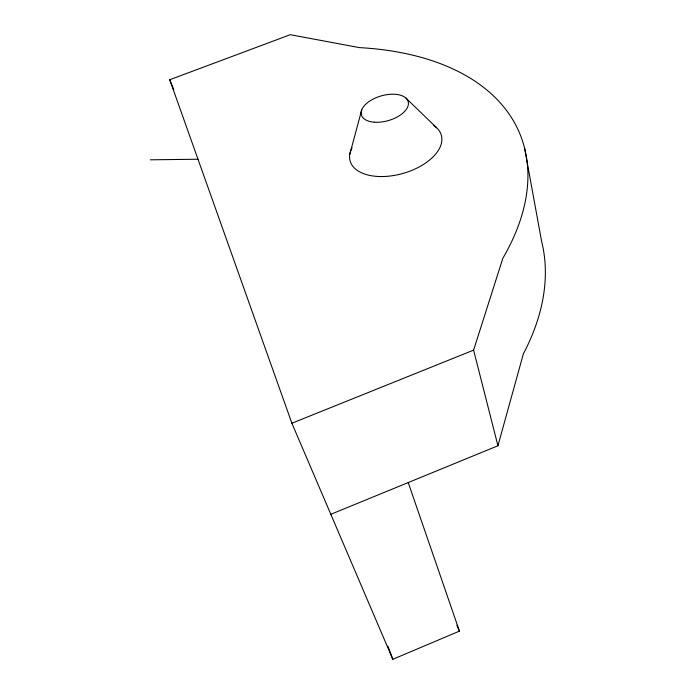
<?xml version="1.0" encoding="UTF-8"?>
<svg xmlns="http://www.w3.org/2000/svg" width="694" height="694" viewBox="0 0 694 694"><rect width="100%" height="100%" fill="white"/><g stroke="black" fill="none" stroke-linecap="round" stroke-linejoin="round"><path stroke-width="1.04" d="M349.837 154.094L361.713 109.93M330.821 514.306L497.936 445.765L523.389 353.784A297.96 188.716 -22.7 0 0 541.606 241.295L524.473 147.666M497.936 445.765L473.603 350.132L502.872 258.211A319.014 182.218 -22 0 0 359.449 47.617L290.266 34.7L169.726 79.749L291.888 423.236L392.804 659.3L459.437 631.132L408.219 482.556M291.888 423.236L473.603 350.132M150.338 159.811L198.042 159.238M405.973 98.114L436.63 127.774M456.852 625.181L459.437 631.132M169.726 79.749L173.804 89.682M387.92 646.079L392.804 659.3M433.516 125.371A47.383 26.337 -15.8 0 1 402.294 173.63A47.383 26.337 -15.8 0 1 352.058 147.709M374.37 122.205A24.333 12.856 -15.9 0 0 408.384 102.608A24.333 12.856 -15.9 0 0 371.576 99.927A24.333 12.856 -15.9 0 0 374.37 122.205"/></g></svg>
